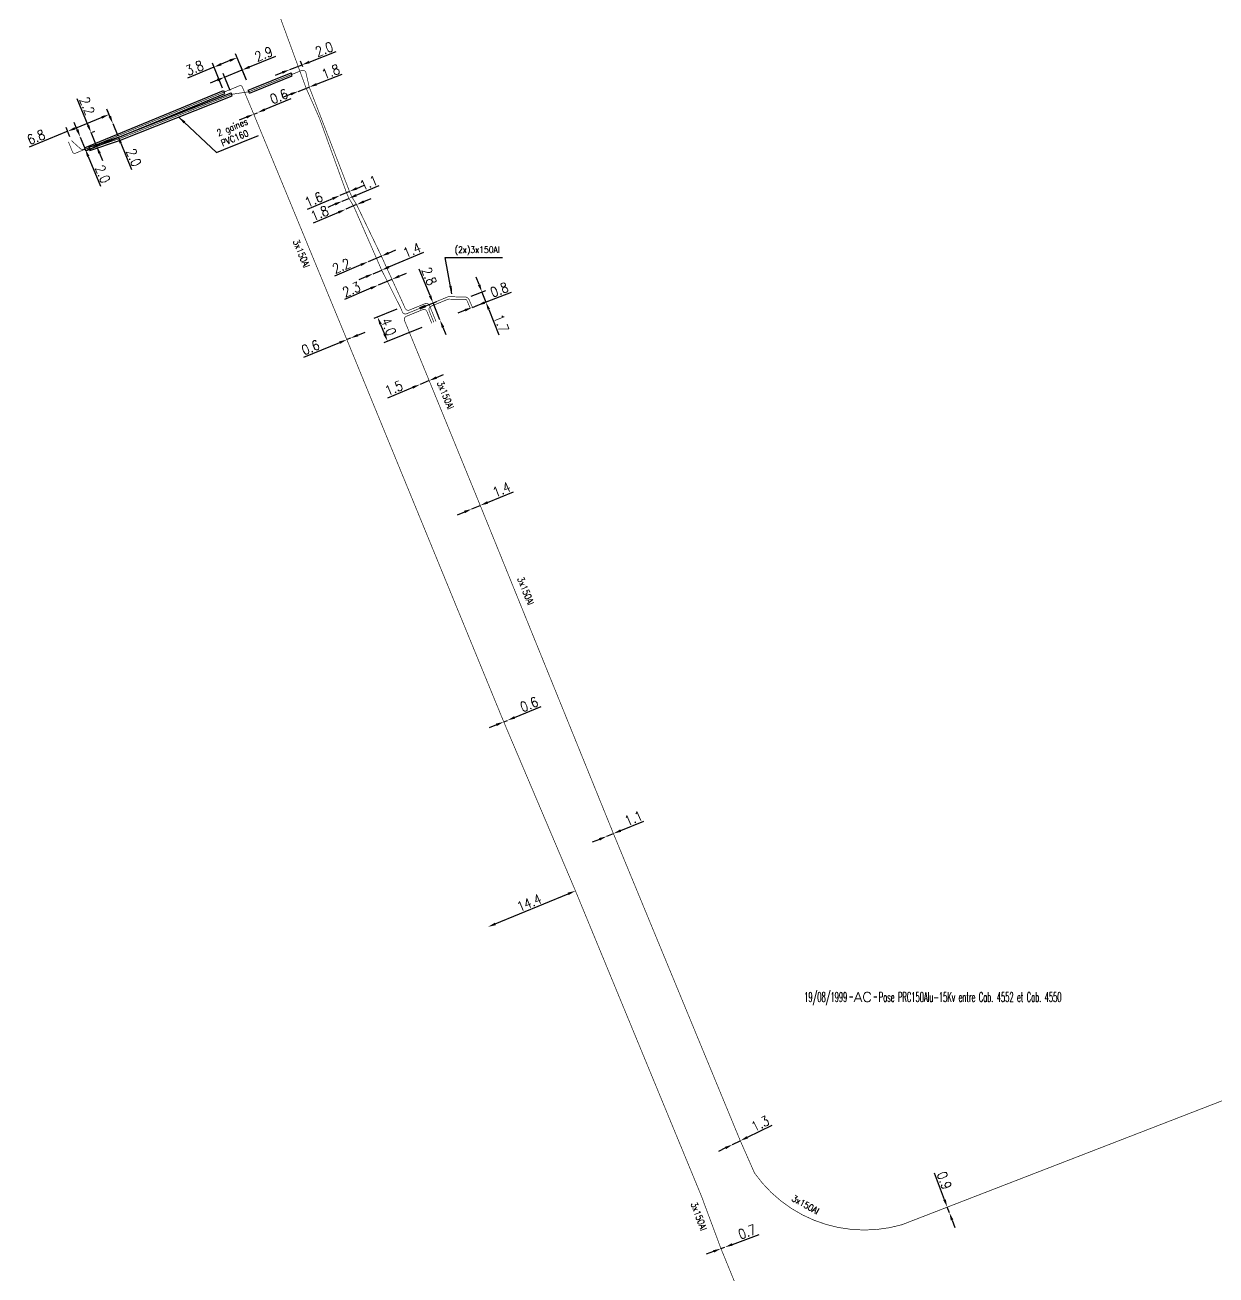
# Model space of a CAD drawing. Header units: millimetres. Extents: x 113190 to 114000, y 149000 to 149995.
# Drawn here: x 113621.8 to 113803.2, y 149127.8 to 149318.3 of the extents above; entities that cross this region are included whole.
import ezdxf
from ezdxf.enums import TextEntityAlignment as Align

# ---------------------------------------------------------------- set-up
doc = ezdxf.new("R2010")
doc.units = ezdxf.units.MM
doc.header["$PDMODE"] = 34
doc.layers.get('0').update_dxf_attribs({"linetype": 'CONTINUOUS'})
doc.layers.get('DEFPOINTS').update_dxf_attribs({"linetype": 'CONTINUOUS'})
for name, color, linetype in [('M_130', 3, 'M_ST_15'), ('M_300', 7, 'CONTINUOUS'), ('M_400', 7, 'CONTINUOUS')]:
    doc.layers.add(name, color=color, linetype=linetype)
doc.styles.get("Standard").update_dxf_attribs({"font": 'romans.shx', "width": 0.85})
doc.linetypes.add('M_ST_15', pattern='A,5,-0.3,["XX",Standard,S=1,R=0,X=0,Y=-0.5],-2.5', length=7.8)
doc.dimstyles.get("Standard").update_dxf_attribs({"dimtxt": 1.5, "dimasz": 1.2, "dimexe": 0.625, "dimexo": 0.625, "dimgap": 0.25, "dimtad": 1, "dimdec": 1, "dimzin": 0, "dimdsep": 46, "dimtxsty": 'Standard', "dimcen": -0.5, "dimadec": 0, "dimazin": 0, "dimtfac": 1, "dimtdec": 1, "dimtmove": 0, "dimatfit": 3, "dimfxl": 0, "dimtolj": 1, "dimtzin": 0, "dimarcsym": 0})

# ---------------------------------------------------------------- blocks, each defined once
blk = doc.blocks.new('GIS_MODF')
at = {"color": 0, "linetype": 'Continuous', "flags": 128}
for points in [[(-2.18, -0.01), (-1.68, -0.01)], [(1.52, -0.01), (2.02, -0.01)]]:
    blk.add_lwpolyline(points, dxfattribs=at)
at = {"color": 0, "linetype": 'Continuous', "width": 0.5}
blk.add_attdef('DATE', text='', height=1.5, dxfattribs=at).set_placement((-2.5, -0.8), align=Align.RIGHT)
at = {"color": 0, "linetype": 'Continuous', "width": 1.771291}
blk.add_attdef('USER', text='', height=1.5, dxfattribs=at).set_placement((-1.51, -0.8), (1.28, -0.8), align=Align.FIT)
at = {"color": 0, "linetype": 'Continuous', "width": 0.5}
blk.add_attdef('DESC', (2.29, -0.8), '', height=1.5, dxfattribs=at)
blk = doc.blocks.new('*D53')
at = {"layer": 'DEFPOINTS', "color": 0, "linetype": 'Continuous', "transparency": 16777216}
for p in [(113705.64, 149186.37), (113705.64, 149186.37), (113692.32, 149180.88)]:
    blk.add_point(p, dxfattribs=at)
at = {"layer": 'M_130', "color": 0, "linetype": 'Continuous', "lineweight": -2, "transparency": 16777216}
blk.add_line((113693.43, 149181.34), (113704.53, 149185.91), dxfattribs=at)
at = {"layer": 'M_130', "color": 0, "linetype": 'Continuous', "transparency": 16777216}
for points in [[(113704.45, 149186.1), (113704.6, 149185.73), (113705.64, 149186.37)], [(113693.36, 149181.52), (113693.51, 149181.15), (113692.32, 149180.88)]]:
    blk.add_solid(points, dxfattribs=at)
at = {"layer": 'M_130', "color": 0, "linetype": 'Continuous', "transparency": 16777216, "insert": (113698.6, 149184.55), "char_height": 1.5, "attachment_point": 5, "rotation": 22.4093}
blk.add_mtext('\\A1;14.4', dxfattribs=at)
blk = doc.blocks.new('*D61')
at = {"layer": 'DEFPOINTS', "color": 0, "linetype": 'Continuous', "transparency": 16777216}
for p in [(113634.61, 149304.66), (113635.19, 149303.26), (113628.89, 149300.68)]:
    blk.add_point(p, dxfattribs=at)
at = {"layer": 'M_130', "color": 0, "linetype": 'Continuous', "lineweight": -2, "transparency": 16777216}
for p, q in [((113633.5, 149304.21), (113629.43, 149302.54)), ((113634.95, 149303.84), (113634.37, 149305.24)), ((113628.65, 149301.26), (113628.08, 149302.66)), ((113628.32, 149302.09), (113622.44, 149299.68))]:
    blk.add_line(p, q, dxfattribs=at)
at = {"layer": 'M_130', "color": 0, "linetype": 'Continuous', "transparency": 16777216}
for points in [[(113633.43, 149304.39), (113633.58, 149304.02), (113634.61, 149304.66)], [(113629.35, 149302.73), (113629.5, 149302.36), (113628.32, 149302.09)]]:
    blk.add_solid(points, dxfattribs=at)
at = {"layer": 'M_130', "color": 0, "linetype": 'Continuous', "transparency": 16777216, "insert": (113623.5, 149301.2), "char_height": 1.5, "attachment_point": 5, "rotation": 22.2526}
blk.add_mtext('\\A1;6.8', dxfattribs=at)
blk = doc.blocks.new('*D62')
at = {"layer": 'DEFPOINTS', "color": 0, "linetype": 'Continuous', "transparency": 16777216}
for p in [(113650.59, 149311.87), (113652.15, 149308.07), (113655.77, 149309.32)]:
    blk.add_point(p, dxfattribs=at)
at = {"layer": 'M_400', "color": 0, "linetype": 'Continuous', "lineweight": -2, "transparency": 16777216}
for p, q in [((113655.53, 149309.9), (113653.89, 149313.9)), ((113650.59, 149311.87), (113646.54, 149310.21)), ((113651.91, 149308.65), (113650.35, 149312.45)), ((113653.01, 149312.87), (113651.7, 149312.33))]:
    blk.add_line(p, q, dxfattribs=at)
at = {"layer": 'M_400', "color": 0, "linetype": 'Continuous', "transparency": 16777216}
for points in [[(113651.62, 149312.51), (113651.77, 149312.14), (113650.59, 149311.87)], [(113652.94, 149313.05), (113653.09, 149312.68), (113654.12, 149313.32)]]:
    blk.add_solid(points, dxfattribs=at)
at = {"layer": 'M_400', "color": 0, "linetype": 'Continuous', "transparency": 16777216, "insert": (113647.63, 149311.74), "char_height": 1.5, "attachment_point": 5, "rotation": 22.3232}
blk.add_mtext('\\A1;3.8', dxfattribs=at)
blk = doc.blocks.new('*D77')
at = {"layer": 'DEFPOINTS', "color": 0, "linetype": 'Continuous', "transparency": 16777216}
for p in [(113663.42, 149308.18), (113663.42, 149308.18), (113665.1, 149308.83)]:
    blk.add_point(p, dxfattribs=at)
at = {"layer": 'M_130', "color": 0, "linetype": 'Continuous', "lineweight": -2, "transparency": 16777216}
for p, q in [((113666.22, 149309.27), (113670.12, 149310.79)), ((113663.42, 149308.18), (113665.1, 149308.83)), ((113662.31, 149307.74), (113661.19, 149307.31))]:
    blk.add_line(p, q, dxfattribs=at)
at = {"layer": 'M_130', "color": 0, "linetype": 'Continuous', "transparency": 16777216}
for points in [[(113662.23, 149307.93), (113662.38, 149307.56), (113663.42, 149308.18)], [(113666.15, 149309.45), (113666.29, 149309.08), (113665.1, 149308.83)]]:
    blk.add_solid(points, dxfattribs=at)
at = {"layer": 'M_130', "color": 0, "linetype": 'Continuous', "transparency": 16777216, "insert": (113668.37, 149311.18), "char_height": 1.5, "attachment_point": 5, "rotation": 21.2986}
blk.add_mtext('\\A1;1.8', dxfattribs=at)
blk = doc.blocks.new('*D78')
at = {"layer": 'DEFPOINTS', "color": 0, "linetype": 'Continuous', "transparency": 16777216}
for p in [(113662.13, 149311.49), (113662.13, 149311.49), (113664.34, 149311.35)]:
    blk.add_point(p, dxfattribs=at)
at = {"layer": 'M_130', "color": 0, "linetype": 'Continuous', "lineweight": -2, "transparency": 16777216}
for p, q in [((113665.11, 149312.65), (113669.21, 149314.25)), ((113662.13, 149311.49), (113664, 149312.22)), ((113664.11, 149311.93), (113663.77, 149312.8)), ((113661.01, 149311.05), (113659.9, 149310.62))]:
    blk.add_line(p, q, dxfattribs=at)
at = {"layer": 'M_130', "color": 0, "linetype": 'Continuous', "transparency": 16777216}
for points in [[(113665.04, 149312.84), (113665.19, 149312.46), (113664, 149312.22)], [(113660.94, 149311.24), (113661.09, 149310.87), (113662.13, 149311.49)]]:
    blk.add_solid(points, dxfattribs=at)
at = {"layer": 'M_130', "color": 0, "linetype": 'Continuous', "transparency": 16777216, "insert": (113667.37, 149314.6), "char_height": 1.5, "attachment_point": 5, "rotation": 21.2986}
blk.add_mtext('\\A1;2.0', dxfattribs=at)
blk = doc.blocks.new('*D79')
at = {"layer": 'DEFPOINTS', "color": 0, "linetype": 'Continuous', "transparency": 16777216}
for p in [(113656.65, 149304.7), (113657.21, 149304.93), (113657.21, 149304.93)]:
    blk.add_point(p, dxfattribs=at)
at = {"layer": 'M_130', "color": 0, "linetype": 'Continuous', "lineweight": -2, "transparency": 16777216}
for p, q in [((113658.31, 149305.4), (113662.34, 149307.09)), ((113655.55, 149304.24), (113654.44, 149303.77)), ((113656.65, 149304.7), (113657.21, 149304.93))]:
    blk.add_line(p, q, dxfattribs=at)
at = {"layer": 'M_130', "color": 0, "linetype": 'Continuous', "transparency": 16777216}
for points in [[(113655.47, 149304.42), (113655.63, 149304.05), (113656.65, 149304.7)], [(113658.24, 149305.58), (113658.39, 149305.21), (113657.21, 149304.93)]]:
    blk.add_solid(points, dxfattribs=at)
at = {"layer": 'M_130', "color": 0, "linetype": 'Continuous', "transparency": 16777216, "insert": (113660.49, 149307.4), "char_height": 1.5, "attachment_point": 5, "rotation": 22.7823}
blk.add_mtext('\\A1;0.6', dxfattribs=at)
blk = doc.blocks.new('*D80')
at = {"layer": 'DEFPOINTS', "color": 0, "linetype": 'Continuous', "transparency": 16777216}
for p in [(113654.9, 149311.44), (113655.77, 149309.32), (113653.28, 149307.73)]:
    blk.add_point(p, dxfattribs=at)
at = {"layer": 'M_400', "color": 0, "linetype": 'Continuous', "lineweight": -2, "transparency": 16777216}
for p, q in [((113655.53, 149309.9), (113654.66, 149312.02)), ((113656.01, 149311.9), (113659.99, 149313.53)), ((113651.1, 149309.88), (113649.99, 149309.43)), ((113653.05, 149308.31), (113651.98, 149310.92)), ((113652.21, 149310.34), (113654.9, 149311.44))]:
    blk.add_line(p, q, dxfattribs=at)
at = {"layer": 'M_400', "color": 0, "linetype": 'Continuous', "transparency": 16777216}
for points in [[(113655.93, 149312.08), (113656.08, 149311.71), (113654.9, 149311.44)], [(113651.03, 149310.07), (113651.18, 149309.7), (113652.21, 149310.34)]]:
    blk.add_solid(points, dxfattribs=at)
at = {"layer": 'M_400', "color": 0, "linetype": 'Continuous', "transparency": 16777216, "insert": (113658.17, 149313.87), "char_height": 1.5, "attachment_point": 5, "rotation": 22.3232}
blk.add_mtext('\\A1;2.9', dxfattribs=at)
blk = doc.blocks.new('*D81')
at = {"layer": 'DEFPOINTS', "color": 0, "linetype": 'Continuous', "transparency": 16777216}
for p in [(113635.19, 149303.26), (113635.19, 149303.26), (113635.94, 149301.41)]:
    blk.add_point(p, dxfattribs=at)
at = {"layer": 'M_400', "color": 0, "linetype": 'Continuous', "lineweight": -2, "transparency": 16777216}
for p, q in [((113634.73, 149304.37), (113634.28, 149305.48)), ((113635.19, 149303.26), (113635.94, 149301.41)), ((113636.4, 149300.3), (113638.05, 149296.25))]:
    blk.add_line(p, q, dxfattribs=at)
at = {"layer": 'M_400', "color": 0, "linetype": 'Continuous', "transparency": 16777216}
for points in [[(113634.92, 149304.45), (113634.55, 149304.29), (113635.19, 149303.26)], [(113636.58, 149300.37), (113636.21, 149300.22), (113635.94, 149301.41)]]:
    blk.add_solid(points, dxfattribs=at)
at = {"layer": 'M_400', "color": 0, "linetype": 'Continuous', "transparency": 16777216, "insert": (113638.38, 149298.1), "char_height": 1.5, "attachment_point": 5, "rotation": 292.2526}
blk.add_mtext('\\A1;2.0', dxfattribs=at)
blk = doc.blocks.new('*D82')
at = {"layer": 'DEFPOINTS', "color": 0, "linetype": 'Continuous', "transparency": 16777216}
for p in [(113631.5, 149301.74), (113631.87, 149301.89), (113631.63, 149299.42)]:
    blk.add_point(p, dxfattribs=at)
at = {"layer": 'M_130', "color": 0, "linetype": 'Continuous', "lineweight": -2, "transparency": 16777216}
for p, q in [((113631.41, 149303), (113629.75, 149307.05)), ((113632.7, 149299.86), (113631.87, 149301.89)), ((113632.08, 149301.98), (113632.45, 149302.13)), ((113632.21, 149299.66), (113633.28, 149300.1)), ((113633.16, 149298.75), (113633.62, 149297.64))]:
    blk.add_line(p, q, dxfattribs=at)
at = {"layer": 'M_130', "color": 0, "linetype": 'Continuous', "transparency": 16777216}
for points in [[(113631.6, 149303.08), (113631.23, 149302.93), (113631.87, 149301.89)], [(113633.35, 149298.83), (113632.98, 149298.67), (113632.7, 149299.86)]]:
    blk.add_solid(points, dxfattribs=at)
at = {"layer": 'M_130', "color": 0, "linetype": 'Continuous', "transparency": 16777216, "insert": (113631.28, 149305.96), "char_height": 1.5, "attachment_point": 5, "rotation": 292.3604}
blk.add_mtext('\\A1;2.2', dxfattribs=at)
blk = doc.blocks.new('*D83')
at = {"layer": 'DEFPOINTS', "color": 0, "linetype": 'Continuous', "transparency": 16777216}
for p in [(113630.23, 149301.22), (113630.23, 149301.22), (113630.99, 149299.37)]:
    blk.add_point(p, dxfattribs=at)
at = {"layer": 'M_400', "color": 0, "linetype": 'Continuous', "lineweight": -2, "transparency": 16777216}
for p, q in [((113629.77, 149302.33), (113629.32, 149303.44)), ((113630.23, 149301.22), (113630.99, 149299.37)), ((113631.45, 149298.26), (113633.31, 149293.72))]:
    blk.add_line(p, q, dxfattribs=at)
at = {"layer": 'M_400', "color": 0, "linetype": 'Continuous', "transparency": 16777216}
for points in [[(113629.96, 149302.41), (113629.59, 149302.25), (113630.23, 149301.22)], [(113631.63, 149298.34), (113631.26, 149298.18), (113630.99, 149299.37)]]:
    blk.add_solid(points, dxfattribs=at)
at = {"layer": 'M_400', "color": 0, "linetype": 'Continuous', "transparency": 16777216, "insert": (113633.64, 149295.57), "char_height": 1.5, "attachment_point": 5, "rotation": 292.3604}
blk.add_mtext('\\A1;2.0', dxfattribs=at)
blk = doc.blocks.new('*D84')
at = {"layer": 'DEFPOINTS', "color": 0, "linetype": 'Continuous', "transparency": 16777216}
for p in [(113671.23, 149292.93), (113669.76, 149292.3), (113669.76, 149292.3)]:
    blk.add_point(p, dxfattribs=at)
at = {"layer": 'M_130', "color": 0, "linetype": 'Continuous', "lineweight": -2, "transparency": 16777216}
for p, q in [((113671.23, 149292.93), (113669.76, 149292.3)), ((113672.34, 149293.4), (113673.44, 149293.87)), ((113668.66, 149291.83), (113664.8, 149290.19))]:
    blk.add_line(p, q, dxfattribs=at)
at = {"layer": 'M_130', "color": 0, "linetype": 'Continuous', "transparency": 16777216}
for points in [[(113672.26, 149293.59), (113672.41, 149293.22), (113671.23, 149292.93)], [(113668.58, 149292.02), (113668.74, 149291.65), (113669.76, 149292.3)]]:
    blk.add_solid(points, dxfattribs=at)
at = {"layer": 'M_130', "color": 0, "linetype": 'Continuous', "transparency": 16777216, "insert": (113665.79, 149291.7), "char_height": 1.5, "attachment_point": 5, "rotation": 23.0894}
blk.add_mtext('\\A1;1.6', dxfattribs=at)
blk = doc.blocks.new('*D85')
at = {"layer": 'DEFPOINTS', "color": 0, "linetype": 'Continuous', "transparency": 16777216}
for p in [(113670.13, 149291.45), (113670.13, 149291.45), (113671.14, 149291.88)]:
    blk.add_point(p, dxfattribs=at)
at = {"layer": 'M_130', "color": 0, "linetype": 'Continuous', "lineweight": -2, "transparency": 16777216}
for p, q in [((113672.24, 149292.35), (113675.76, 149293.85)), ((113669.02, 149290.97), (113667.92, 149290.5)), ((113670.13, 149291.45), (113671.14, 149291.88))]:
    blk.add_line(p, q, dxfattribs=at)
at = {"layer": 'M_130', "color": 0, "linetype": 'Continuous', "transparency": 16777216}
for points in [[(113668.94, 149291.16), (113669.1, 149290.79), (113670.13, 149291.45)], [(113672.16, 149292.53), (113672.32, 149292.16), (113671.14, 149291.88)]]:
    blk.add_solid(points, dxfattribs=at)
at = {"layer": 'M_130', "color": 0, "linetype": 'Continuous', "transparency": 16777216, "insert": (113674.16, 149294.25), "char_height": 1.5, "attachment_point": 5, "rotation": 23.0894}
blk.add_mtext('\\A1;1.1', dxfattribs=at)
blk = doc.blocks.new('*D86')
at = {"layer": 'DEFPOINTS', "color": 0, "linetype": 'Continuous', "transparency": 16777216}
for p in [(113672.31, 149290.92), (113670.65, 149290.21), (113670.65, 149290.21)]:
    blk.add_point(p, dxfattribs=at)
at = {"layer": 'M_130', "color": 0, "linetype": 'Continuous', "lineweight": -2, "transparency": 16777216}
for p, q in [((113672.31, 149290.92), (113670.65, 149290.21)), ((113673.41, 149291.39), (113674.52, 149291.86)), ((113669.55, 149289.74), (113665.7, 149288.1))]:
    blk.add_line(p, q, dxfattribs=at)
at = {"layer": 'M_130', "color": 0, "linetype": 'Continuous', "transparency": 16777216}
for points in [[(113673.33, 149291.57), (113673.49, 149291.2), (113672.31, 149290.92)], [(113669.47, 149289.92), (113669.63, 149289.56), (113670.65, 149290.21)]]:
    blk.add_solid(points, dxfattribs=at)
at = {"layer": 'M_130', "color": 0, "linetype": 'Continuous', "transparency": 16777216, "insert": (113666.68, 149289.6), "char_height": 1.5, "attachment_point": 5, "rotation": 23.0894}
blk.add_mtext('\\A1;1.8', dxfattribs=at)
blk = doc.blocks.new('*D87')
at = {"layer": 'DEFPOINTS', "color": 0, "linetype": 'Continuous', "transparency": 16777216}
for p in [(113674.06, 149282.22), (113674.06, 149282.22), (113676.08, 149283.08)]:
    blk.add_point(p, dxfattribs=at)
at = {"layer": 'M_130', "color": 0, "linetype": 'Continuous', "lineweight": -2, "transparency": 16777216}
for p, q in [((113677.19, 149283.55), (113678.29, 149284.02)), ((113672.96, 149281.75), (113668.93, 149280.03)), ((113676.08, 149283.08), (113674.06, 149282.22))]:
    blk.add_line(p, q, dxfattribs=at)
at = {"layer": 'M_130', "color": 0, "linetype": 'Continuous', "transparency": 16777216}
for points in [[(113677.11, 149283.74), (113677.27, 149283.37), (113676.08, 149283.08)], [(113672.88, 149281.93), (113673.03, 149281.57), (113674.06, 149282.22)]]:
    blk.add_solid(points, dxfattribs=at)
at = {"layer": 'M_130', "color": 0, "linetype": 'Continuous', "transparency": 16777216, "insert": (113670, 149281.58), "char_height": 1.5, "attachment_point": 5, "rotation": 23.0894}
blk.add_mtext('\\A1;2.2', dxfattribs=at)
blk = doc.blocks.new('*D88')
at = {"layer": 'DEFPOINTS', "color": 0, "linetype": 'Continuous', "transparency": 16777216}
for p in [(113674.84, 149280.4), (113674.84, 149280.4), (113676.13, 149280.94)]:
    blk.add_point(p, dxfattribs=at)
at = {"layer": 'M_130', "color": 0, "linetype": 'Continuous', "lineweight": -2, "transparency": 16777216}
for p, q in [((113677.23, 149281.42), (113682.54, 149283.68)), ((113673.73, 149279.93), (113672.63, 149279.45)), ((113674.84, 149280.4), (113676.13, 149280.94))]:
    blk.add_line(p, q, dxfattribs=at)
at = {"layer": 'M_130', "color": 0, "linetype": 'Continuous', "transparency": 16777216}
for points in [[(113677.15, 149281.6), (113677.31, 149281.23), (113676.13, 149280.94)], [(113673.66, 149280.11), (113673.81, 149279.74), (113674.84, 149280.4)]]:
    blk.add_solid(points, dxfattribs=at)
at = {"layer": 'M_130', "color": 0, "linetype": 'Continuous', "transparency": 16777216, "insert": (113680.75, 149284), "char_height": 1.5, "attachment_point": 5, "rotation": 23.0894}
blk.add_mtext('\\A1;1.4', dxfattribs=at)
blk = doc.blocks.new('*D89')
at = {"layer": 'DEFPOINTS', "color": 0, "linetype": 'Continuous', "transparency": 16777216}
for p in [(113677.7, 149279.54), (113675.58, 149278.64), (113675.58, 149278.64)]:
    blk.add_point(p, dxfattribs=at)
at = {"layer": 'M_130', "color": 0, "linetype": 'Continuous', "lineweight": -2, "transparency": 16777216}
for p, q in [((113677.7, 149279.54), (113675.58, 149278.64)), ((113678.8, 149280.01), (113679.91, 149280.49)), ((113674.48, 149278.17), (113670.46, 149276.46))]:
    blk.add_line(p, q, dxfattribs=at)
at = {"layer": 'M_130', "color": 0, "linetype": 'Continuous', "transparency": 16777216}
for points in [[(113678.73, 149280.2), (113678.88, 149279.83), (113677.7, 149279.54)], [(113674.4, 149278.36), (113674.56, 149277.99), (113675.58, 149278.64)]]:
    blk.add_solid(points, dxfattribs=at)
at = {"layer": 'M_130', "color": 0, "linetype": 'Continuous', "transparency": 16777216, "insert": (113671.53, 149278), "char_height": 1.5, "attachment_point": 5, "rotation": 23.0894}
blk.add_mtext('\\A1;2.3', dxfattribs=at)
blk = doc.blocks.new('*D90')
at = {"layer": 'DEFPOINTS', "color": 0, "linetype": 'Continuous', "transparency": 16777216}
for p in [(113689.95, 149275.27), (113690.69, 149275.56), (113690.69, 149275.56)]:
    blk.add_point(p, dxfattribs=at)
at = {"layer": 'M_130', "color": 0, "linetype": 'Continuous', "lineweight": -2, "transparency": 16777216}
for p, q in [((113691.81, 149276), (113695.88, 149277.6)), ((113688.83, 149274.83), (113687.71, 149274.4)), ((113689.95, 149275.27), (113690.69, 149275.56))]:
    blk.add_line(p, q, dxfattribs=at)
at = {"layer": 'M_130', "color": 0, "linetype": 'Continuous', "transparency": 16777216}
for points in [[(113691.74, 149276.19), (113691.88, 149275.82), (113690.69, 149275.56)], [(113688.76, 149275.02), (113688.9, 149274.65), (113689.95, 149275.27)]]:
    blk.add_solid(points, dxfattribs=at)
at = {"layer": 'M_130', "color": 0, "linetype": 'Continuous', "transparency": 16777216, "insert": (113694.04, 149277.95), "char_height": 1.5, "attachment_point": 5, "rotation": 21.3983}
blk.add_mtext('\\A1;0.8', dxfattribs=at)
blk = doc.blocks.new('*D91')
at = {"layer": 'DEFPOINTS', "color": 0, "linetype": 'Continuous', "transparency": 16777216}
for p in [(113689.18, 149276.74), (113692, 149276.08), (113689.95, 149275.27)]:
    blk.add_point(p, dxfattribs=at)
at = {"layer": 'M_130', "color": 0, "linetype": 'Continuous', "lineweight": -2, "transparency": 16777216}
for p, q in [((113690.96, 149278.73), (113690.53, 149279.85)), ((113689.76, 149276.97), (113691.98, 149277.84)), ((113691.4, 149277.61), (113692, 149276.08)), ((113690.53, 149275.5), (113692.59, 149276.31)), ((113692.44, 149274.96), (113693.97, 149271.06))]:
    blk.add_line(p, q, dxfattribs=at)
at = {"layer": 'M_130', "color": 0, "linetype": 'Continuous', "transparency": 16777216}
for points in [[(113691.15, 149278.8), (113690.78, 149278.66), (113691.4, 149277.61)], [(113692.63, 149275.03), (113692.26, 149274.89), (113692, 149276.08)]]:
    blk.add_solid(points, dxfattribs=at)
at = {"layer": 'M_130', "color": 0, "linetype": 'Continuous', "transparency": 16777216, "insert": (113694.36, 149272.82), "char_height": 1.5, "attachment_point": 5, "rotation": 291.3983}
blk.add_mtext('\\A1;1.7', dxfattribs=at)
blk = doc.blocks.new('*D92')
at = {"layer": 'DEFPOINTS', "color": 0, "linetype": 'Continuous', "transparency": 16777216}
for p in [(113681.79, 149275.06), (113685.01, 149273.35), (113685.01, 149273.35)]:
    blk.add_point(p, dxfattribs=at)
at = {"layer": 'M_300', "color": 0, "linetype": 'Continuous', "lineweight": -2, "transparency": 16777216}
for p, q in [((113683.5, 149277.06), (113681.84, 149281.1)), ((113682.37, 149275.3), (113684.53, 149276.18)), ((113685.01, 149273.35), (113683.95, 149275.95)), ((113685.46, 149272.24), (113685.92, 149271.13))]:
    blk.add_line(p, q, dxfattribs=at)
at = {"layer": 'M_300', "color": 0, "linetype": 'Continuous', "transparency": 16777216}
for points in [[(113683.68, 149277.13), (113683.31, 149276.98), (113683.95, 149275.95)], [(113685.65, 149272.32), (113685.28, 149272.17), (113685.01, 149273.35)]]:
    blk.add_solid(points, dxfattribs=at)
at = {"layer": 'M_300', "color": 0, "linetype": 'Continuous', "transparency": 16777216, "insert": (113683.37, 149280.01), "char_height": 1.5, "attachment_point": 5, "rotation": 292.2207}
blk.add_mtext('\\A1;2.8', dxfattribs=at)
blk = doc.blocks.new('*D93')
at = {"layer": 'DEFPOINTS', "color": 0, "linetype": 'Continuous', "transparency": 16777216}
for p in [(113679.01, 149275.22), (113682.82, 149272.46), (113677.02, 149270.09)]:
    blk.add_point(p, dxfattribs=at)
at = {"layer": 'M_130', "color": 0, "linetype": 'Continuous', "lineweight": -2, "transparency": 16777216}
for p, q in [((113678.43, 149274.99), (113674.93, 149273.56)), ((113675.96, 149272.68), (113676.57, 149271.2)), ((113682.24, 149272.22), (113676.44, 149269.85))]:
    blk.add_line(p, q, dxfattribs=at)
at = {"layer": 'M_130', "color": 0, "linetype": 'Continuous', "transparency": 16777216}
for points in [[(113676.15, 149272.76), (113675.78, 149272.61), (113675.51, 149273.79)], [(113676.75, 149271.28), (113676.38, 149271.13), (113677.02, 149270.09)]]:
    blk.add_solid(points, dxfattribs=at)
at = {"layer": 'M_130', "color": 0, "linetype": 'Continuous', "transparency": 16777216, "insert": (113677.19, 149272.32), "char_height": 1.5, "attachment_point": 5, "rotation": 292.2207}
blk.add_mtext('\\A1;4.0', dxfattribs=at)
blk = doc.blocks.new('M_300_03')
at = {"color": 0, "linetype": 'Continuous'}
blk.add_solid([(-1, 0.375), (-1, -0.375), (1, 0.375), (1, -0.375)], dxfattribs=at)
at = {"color": 0, "linetype": 'Continuous', "width": 0.75, "flags": 3}
for tag, p in [('DEF_COUP', (0, -7.5)), ('DEF_LEG', (0, -5)), ('DEF_TYPE', (0, -10))]:
    blk.add_attdef(tag, text='', height=1.2, dxfattribs=at).set_placement(p, align=Align.MIDDLE)
blk = doc.blocks.new('*D94')
at = {"layer": 'DEFPOINTS', "color": 0, "linetype": 'Continuous', "transparency": 16777216}
for p in [(113681.97, 149263.53), (113681.97, 149263.53), (113683.36, 149264.11)]:
    blk.add_point(p, dxfattribs=at)
at = {"layer": 'M_130', "color": 0, "linetype": 'Continuous', "lineweight": -2, "transparency": 16777216}
for p, q in [((113684.47, 149264.57), (113685.57, 149265.03)), ((113680.87, 149263.07), (113677, 149261.46)), ((113683.36, 149264.11), (113681.97, 149263.53))]:
    blk.add_line(p, q, dxfattribs=at)
at = {"layer": 'M_130', "color": 0, "linetype": 'Continuous', "transparency": 16777216}
for points in [[(113684.39, 149264.75), (113684.54, 149264.38), (113683.36, 149264.11)], [(113680.79, 149263.25), (113680.94, 149262.88), (113681.97, 149263.53)]]:
    blk.add_solid(points, dxfattribs=at)
at = {"layer": 'M_130', "color": 0, "linetype": 'Continuous', "transparency": 16777216, "insert": (113677.99, 149262.96), "char_height": 1.5, "attachment_point": 5, "rotation": 22.5873}
blk.add_mtext('\\A1;1.5', dxfattribs=at)
blk = doc.blocks.new('*D95')
at = {"layer": 'DEFPOINTS', "color": 0, "linetype": 'Continuous', "transparency": 16777216}
for p in [(113689.85, 149244.55), (113689.85, 149244.55), (113691.14, 149245.09)]:
    blk.add_point(p, dxfattribs=at)
at = {"layer": 'M_130', "color": 0, "linetype": 'Continuous', "lineweight": -2, "transparency": 16777216}
for p, q in [((113692.25, 149245.55), (113696.18, 149247.17)), ((113688.74, 149244.09), (113687.63, 149243.63)), ((113689.85, 149244.55), (113691.14, 149245.09))]:
    blk.add_line(p, q, dxfattribs=at)
at = {"layer": 'M_130', "color": 0, "linetype": 'Continuous', "transparency": 16777216}
for points in [[(113692.18, 149245.73), (113692.33, 149245.36), (113691.14, 149245.09)], [(113688.66, 149244.28), (113688.82, 149243.91), (113689.85, 149244.55)]]:
    blk.add_solid(points, dxfattribs=at)
at = {"layer": 'M_130', "color": 0, "linetype": 'Continuous', "transparency": 16777216, "insert": (113694.39, 149247.51), "char_height": 1.5, "attachment_point": 5, "rotation": 22.4829}
blk.add_mtext('\\A1;1.4', dxfattribs=at)
blk = doc.blocks.new('*D96')
at = {"layer": 'DEFPOINTS', "color": 0, "linetype": 'Continuous', "transparency": 16777216}
for p in [(113710.41, 149194.68), (113710.41, 149194.68), (113711.42, 149195.1)]:
    blk.add_point(p, dxfattribs=at)
at = {"layer": 'M_130', "color": 0, "linetype": 'Continuous', "lineweight": -2, "transparency": 16777216}
for p, q in [((113712.53, 149195.56), (113716.07, 149197.01)), ((113709.3, 149194.22), (113708.19, 149193.77)), ((113710.41, 149194.68), (113711.42, 149195.1))]:
    blk.add_line(p, q, dxfattribs=at)
at = {"layer": 'M_130', "color": 0, "linetype": 'Continuous', "transparency": 16777216}
for points in [[(113712.46, 149195.74), (113712.61, 149195.37), (113711.42, 149195.1)], [(113709.22, 149194.41), (113709.37, 149194.04), (113710.41, 149194.68)]]:
    blk.add_solid(points, dxfattribs=at)
at = {"layer": 'M_130', "color": 0, "linetype": 'Continuous', "transparency": 16777216, "insert": (113714.48, 149197.44), "char_height": 1.5, "attachment_point": 5, "rotation": 22.3742}
blk.add_mtext('\\A1;1.1', dxfattribs=at)
blk = doc.blocks.new('*D97')
at = {"layer": 'DEFPOINTS', "color": 0, "linetype": 'Continuous', "transparency": 16777216}
for p in [(113730.74, 149148.3), (113729.57, 149147.72), (113729.57, 149147.72)]:
    blk.add_point(p, dxfattribs=at)
at = {"layer": 'M_130', "color": 0, "linetype": 'Continuous', "lineweight": -2, "transparency": 16777216}
for p, q in [((113731.82, 149148.82), (113735.58, 149150.67)), ((113729.57, 149147.72), (113730.74, 149148.3)), ((113728.49, 149147.2), (113727.41, 149146.67))]:
    blk.add_line(p, q, dxfattribs=at)
at = {"layer": 'M_130', "color": 0, "linetype": 'Continuous', "transparency": 16777216}
for points in [[(113731.73, 149149), (113731.9, 149148.64), (113730.74, 149148.3)], [(113728.4, 149147.37), (113728.58, 149147.02), (113729.57, 149147.72)]]:
    blk.add_solid(points, dxfattribs=at)
at = {"layer": 'M_130', "color": 0, "linetype": 'Continuous', "transparency": 16777216, "insert": (113733.79, 149150.91), "char_height": 1.5, "attachment_point": 5, "rotation": 26.1035}
blk.add_mtext('\\A1;1.3', dxfattribs=at)
blk = doc.blocks.new('*D98')
at = {"layer": 'DEFPOINTS', "color": 0, "linetype": 'Continuous', "transparency": 16777216}
for p in [(113670.83, 149270.35), (113671.39, 149270.58), (113671.39, 149270.58)]:
    blk.add_point(p, dxfattribs=at)
at = {"layer": 'M_130', "color": 0, "linetype": 'Continuous', "lineweight": -2, "transparency": 16777216}
for p, q in [((113669.72, 149269.89), (113664.21, 149267.63)), ((113671.39, 149270.58), (113670.83, 149270.35)), ((113672.5, 149271.03), (113673.61, 149271.49))]:
    blk.add_line(p, q, dxfattribs=at)
at = {"layer": 'M_130', "color": 0, "linetype": 'Continuous', "transparency": 16777216}
for points in [[(113669.64, 149270.08), (113669.8, 149269.71), (113670.83, 149270.35)], [(113672.42, 149271.22), (113672.57, 149270.85), (113671.39, 149270.58)]]:
    blk.add_solid(points, dxfattribs=at)
at = {"layer": 'M_130', "color": 0, "linetype": 'Continuous', "transparency": 16777216, "insert": (113665.3, 149269.16), "char_height": 1.5, "attachment_point": 5, "rotation": 22.2963}
blk.add_mtext('\\A1;0.6', dxfattribs=at)
blk = doc.blocks.new('*D99')
at = {"layer": 'DEFPOINTS', "color": 0, "linetype": 'Continuous', "transparency": 16777216}
for p in [(113694.72, 149212.12), (113695.27, 149212.35), (113695.27, 149212.35)]:
    blk.add_point(p, dxfattribs=at)
at = {"layer": 'M_130', "color": 0, "linetype": 'Continuous', "lineweight": -2, "transparency": 16777216}
for p, q in [((113696.38, 149212.8), (113700.43, 149214.45)), ((113693.6, 149211.67), (113692.49, 149211.22)), ((113694.72, 149212.12), (113695.27, 149212.35))]:
    blk.add_line(p, q, dxfattribs=at)
at = {"layer": 'M_130', "color": 0, "linetype": 'Continuous', "transparency": 16777216}
for points in [[(113696.31, 149212.98), (113696.46, 149212.61), (113695.27, 149212.35)], [(113693.53, 149211.85), (113693.68, 149211.48), (113694.72, 149212.12)]]:
    blk.add_solid(points, dxfattribs=at)
at = {"layer": 'M_130', "color": 0, "linetype": 'Continuous', "transparency": 16777216, "insert": (113698.59, 149214.78), "char_height": 1.5, "attachment_point": 5, "rotation": 22.1484}
blk.add_mtext('\\A1;0.6', dxfattribs=at)
blk = doc.blocks.new('*D100')
at = {"layer": 'DEFPOINTS', "color": 0, "linetype": 'Continuous', "transparency": 16777216}
for p in [(113727.8, 149131.86), (113728.41, 149132.09), (113728.41, 149132.09)]:
    blk.add_point(p, dxfattribs=at)
at = {"layer": 'M_130', "color": 0, "linetype": 'Continuous', "lineweight": -2, "transparency": 16777216}
for p, q in [((113729.54, 149132.5), (113733.64, 149134.02)), ((113726.68, 149131.45), (113725.55, 149131.03)), ((113727.8, 149131.86), (113728.41, 149132.09))]:
    blk.add_line(p, q, dxfattribs=at)
at = {"layer": 'M_130', "color": 0, "linetype": 'Continuous', "transparency": 16777216}
for points in [[(113726.61, 149131.63), (113726.75, 149131.26), (113727.8, 149131.86)], [(113729.47, 149132.69), (113729.61, 149132.32), (113728.41, 149132.09)]]:
    blk.add_solid(points, dxfattribs=at)
at = {"layer": 'M_130', "color": 0, "linetype": 'Continuous', "transparency": 16777216, "insert": (113731.8, 149134.41), "char_height": 1.5, "attachment_point": 5, "rotation": 20.3206}
blk.add_mtext('\\A1;0.7', dxfattribs=at)
blk = doc.blocks.new('*D101')
at = {"layer": 'DEFPOINTS', "color": 0, "linetype": 'Continuous', "transparency": 16777216}
for p in [(113762.26, 149138.18), (113762.58, 149137.34), (113762.58, 149137.34)]:
    blk.add_point(p, dxfattribs=at)
at = {"layer": 'M_130', "color": 0, "linetype": 'Continuous', "lineweight": -2, "transparency": 16777216}
for p, q in [((113761.84, 149139.31), (113760.33, 149143.34)), ((113762.58, 149137.34), (113762.26, 149138.18)), ((113763, 149136.22), (113763.42, 149135.09))]:
    blk.add_line(p, q, dxfattribs=at)
at = {"layer": 'M_130', "color": 0, "linetype": 'Continuous', "transparency": 16777216}
for points in [[(113762.03, 149139.38), (113761.66, 149139.24), (113762.26, 149138.18)], [(113763.19, 149136.29), (113762.81, 149136.15), (113762.58, 149137.34)]]:
    blk.add_solid(points, dxfattribs=at)
at = {"layer": 'M_130', "color": 0, "linetype": 'Continuous', "transparency": 16777216, "insert": (113761.81, 149142.24), "char_height": 1.5, "attachment_point": 5, "rotation": 290.5756}
blk.add_mtext('\\A1;0.9', dxfattribs=at)

msp = doc.modelspace()

# ---------------------------------------------------------------- linework, layer by layer
at = {"layer": 'M_130', "flags": 128}
msp.add_lwpolyline([(113640.23, 149404.92, 0.1, 0.1, 0), (113636.93, 149401.32, 0.1, 0.1, 0), (113634.54, 149395.85, 0.1, 0.1, 0), (113633.21, 149389.61, 0.1, 0.1, 0), (113634.19, 149383.41, 0.1, 0.1, 0), (113637.5, 149374.4, 0.1, 0.1, 0), (113644.67, 149359.07, 0.1, 0.1, 0), (113653.01, 149338.81, 0.1, 0.1, 0), (113658.95, 149324.15, 0.1, 0.1, 0), (113664.63, 149308.65, 0.1, 0.1, 0), (113666.68, 149304.02, 0.1, 0.1, 0), (113670.77, 149292.74, 0.1, 0.1, 0), (113671.14, 149291.88, 0.1, 0.1, 0), (113671.85, 149290.72, 0.1, 0.1, 0), (113676.13, 149280.94, 0.1, 0.1, 0), (113679.01, 149275.22, 0.1, 0.1, 0), (113679.28, 149274.58, 0.1, 0.1, 0.414214), (113679.93, 149274.3, 0.1, 0.1, 0), (113686.16, 149276.85, 0.1, 0.1, -0.10053), (113686.36, 149276.89, 0.1, 0.1, 0), (113688.82, 149276.85, 0.1, 0.1, -0.297108), (113689.45, 149276.42, 0.1, 0.1, 0), (113689.95, 149275.27, 0, 0, 0)], format="xyseb", dxfattribs=at)
at = {"layer": 'M_130', "const_width": 0.1}
for points in [[(113628.89, 149300.68), (113630.24, 149299.45, 0.200227), (113630.5, 149299.36), (113631.63, 149299.42), (113636.13, 149300.95), (113653.28, 149307.73), (113655.89, 149308.11), (113663.94, 149311.36, -0.434715), (113664.59, 149311.04), (113665.1, 149308.83), (113671.23, 149292.93), (113671.6, 149292.07), (113672.31, 149290.92), (113676.08, 149283.08), (113677.7, 149279.54), (113679.57, 149275.45), (113679.7, 149275.13, 0.414214), (113680.35, 149274.86), (113682.75, 149275.84, -0.414214), (113683.41, 149275.56), (113684.41, 149273.11)], [(113730.72, 149124.74), (113727.8, 149131.86), (113724.83, 149139.85), (113705.64, 149186.37), (113694.72, 149212.12), (113670.83, 149270.35), (113670.83, 149270.35), (113656.65, 149304.7), (113656.65, 149304.7), (113654.91, 149308.85, 0.402002), (113654.46, 149309.03), (113635.94, 149301.41), (113630.99, 149299.37), (113629.51, 149298.76, -0.415732), (113629.05, 149298.95), (113628.43, 149300.49)]]:
    msp.add_lwpolyline(points, format="xyb", dxfattribs=at)
at = {"layer": 'M_130', "const_width": 0.1, "flags": 128}
for points in [[(113684.08, 149272.98), (113683.35, 149274.78, -0.414214), (113683.62, 149275.43), (113686.2, 149276.49, -0.100078), (113686.4, 149276.52), (113688.81, 149276.5, -0.297108), (113689.13, 149276.29), (113689.62, 149275.13)], [(113683.76, 149272.84), (113683.02, 149274.65, 0.414214), (113682.37, 149274.92), (113679.89, 149273.91, 0.414407), (113679.61, 149273.26), (113683.36, 149264.11), (113691.14, 149245.09), (113711.42, 149195.1), (113711.42, 149195.1), (113730.74, 149148.3), (113730.74, 149148.3), (113730.74, 149148.3), (113730.74, 149148.3), (113732.91, 149143.38, 0.319672), (113755.34, 149135.5), (113762.26, 149138.18), (113762.26, 149138.18), (113762.26, 149138.18), (113807.14, 149155.56), (113807.14, 149155.56), (113839.09, 149167.59), (113839.09, 149167.59), (113851.27, 149172.31), (113852.86, 149172.79), (113874.92, 149181.18), (113897.62, 149189.41), (113897.62, 149189.41), (113921.85, 149198.7), (113935.79, 149203.72), (113946.08, 149207.7), (113946.08, 149207.7), (113951.45, 149209.84), (113953.78, 149211.02), (113959, 149215.44), (113961.83, 149220.06), (113961.83, 149220.06), (113962.48, 149221.94), (113963.05, 149224.59), (113963.59, 149232.77, -0.404143), (113964.1, 149233.24), (113967.59, 149233.13), (113968.86, 149233.1, 0.249843), (113969.29, 149233.3), (113970.6, 149235.16, -0.219925), (113970.96, 149235.37), (113972.61, 149235.5, -0.414214), (113973.15, 149235.04), (113973.17, 149234.8)]]:
    msp.add_lwpolyline(points, format="xyb", dxfattribs=at)
at = {"layer": 'M_400', "color": 7, "linetype": 'CONTINUOUS'}
for p, q in [((113656.57, 149308.66), (113662.33, 149310.98)), ((113656.76, 149308.2), (113662.51, 149310.52)), ((113662.33, 149310.98), (113662.42, 149310.75)), ((113662.51, 149310.52), (113662.42, 149310.75)), ((113630.89, 149299.6), (113652.05, 149308.3)), ((113652.05, 149308.3), (113652.15, 149308.07)), ((113652.24, 149307.84), (113652.15, 149308.07)), ((113655.79, 149308.34), (113656.57, 149308.66)), ((113655.79, 149308.34), (113655.89, 149308.11)), ((113655.98, 149307.88), (113655.89, 149308.11)), ((113655.98, 149307.88), (113656.76, 149308.2)), ((113631.08, 149299.14), (113652.24, 149307.84)), ((113636.05, 149301.18), (113653.19, 149307.96)), ((113636.22, 149300.71), (113653.38, 149307.5)), ((113653.19, 149307.96), (113653.28, 149307.73)), ((113653.38, 149307.5), (113653.28, 149307.73)), ((113631.55, 149299.66), (113636.05, 149301.18)), ((113631.71, 149299.18), (113636.22, 149300.71)), ((113630.89, 149299.6), (113630.99, 149299.37)), ((113631.08, 149299.14), (113630.99, 149299.37)), ((113631.55, 149299.66), (113631.63, 149299.42)), ((113631.71, 149299.18), (113631.63, 149299.42))]:
    msp.add_line(p, q, dxfattribs=at)

# ---------------------------------------------------------------- block references
at = {"layer": 'M_130'}
ref = msp.add_blockref('GIS_MODF', (113749.54, 149170.24), dxfattribs=at)
ref.add_attrib('DATE', '19/08/1999', dxfattribs={"layer": '0', "color": 0, "height": 1.5, "width": 0.5}).set_placement((113747.04, 149169.44), align=Align.RIGHT)
ref.add_attrib('USER', 'AC', dxfattribs={"layer": '0', "color": 0, "height": 1.5, "width": 1.082456}).set_placement((113748.03, 149169.44), (113750.81, 149169.44), align=Align.FIT)
ref.add_attrib('DESC', 'Pose PRC150Alu-15Kv entre Cab. 4552 et Cab. 4550', (113751.83, 149169.44), dxfattribs={"layer": '0', "color": 0, "height": 1.5, "width": 0.5})
at = {"layer": 'M_300', "xscale": 0.5, "yscale": 0.5, "zscale": 0.5, "rotation": 22.22074090955178}
msp.add_blockref('M_300_03', (113682.37, 149275.3), dxfattribs=at)

# ---------------------------------------------------------------- texts
at = {"layer": 'M_130', "linetype": 'Continuous', "width": 0.85}
for rotation, p in [(292.4245, (113662.59, 149285.33)), (292.2587, (113684.54, 149263.78)), (292.0844, (113696.76, 149233.95)), (290.4169, (113723.18, 149138.71)), (331.1476, (113738.47, 149139.21))]:
    msp.add_text('3x150Al', height=1, rotation=rotation, dxfattribs=at).set_placement(p)
at = {"layer": 'M_130', "insert": (113687.26, 149283.89), "char_height": 1, "attachment_point": 4}
msp.add_mtext('\\A1;(2x)3x150Al', dxfattribs=at)
at = {"layer": 'M_400', "linetype": 'Continuous', "insert": (113651.91, 149299.78), "char_height": 1, "attachment_point": 7, "rotation": 22.2526}
msp.add_mtext('\\A1;2 gaines\\PPVC160', dxfattribs=at)

# ---------------------------------------------------------------- dimensions: what is measured, and where the dimension line sits
at = {"layer": 'M_130', "linetype": 'Continuous'}
for base, p1, p2, angle, picture, middle, dimtype in [((113662.13, 149311.49), (113664.34, 149311.35), (113662.13, 149311.49), 21.2986, '*D78', (113667.73, 149313.67), 160), ((113663.42, 149308.18), (113665.1, 149308.83), (113663.42, 149308.18), 21.2986, '*D77', (113668.73, 149310.25), 160), ((113657.21, 149304.93), (113656.65, 149304.7), (113657.21, 149304.93), 202.7823, '*D79', (113660.88, 149306.48), 160), ((113634.61, 149304.66), (113628.89, 149300.68), (113635.19, 149303.26), 22.2526, '*D61', (113623.88, 149300.27), 161), ((113670.13, 149291.45), (113671.14, 149291.88), (113670.13, 149291.45), 23.0894, '*D85', (113674.55, 149293.33), 160), ((113669.76, 149292.3), (113671.23, 149292.93), (113669.76, 149292.3), 23.0894, '*D84', (113666.18, 149290.78), 160), ((113670.65, 149290.21), (113672.31, 149290.92), (113670.65, 149290.21), 23.0894, '*D86', (113667.07, 149288.68), 160), ((113674.84, 149280.4), (113676.13, 149280.94), (113674.84, 149280.4), 23.0894, '*D88', (113681.14, 149283.08), 160), ((113674.06, 149282.22), (113676.08, 149283.08), (113674.06, 149282.22), 23.0894, '*D87', (113670.39, 149280.66), 160), ((113675.58, 149278.64), (113677.7, 149279.54), (113675.58, 149278.64), 23.0894, '*D89', (113671.92, 149277.08), 160), ((113692.0034, 149276.0783), (113689.1777, 149276.7432), (113689.9461, 149275.2721), 111.3983, '*D91', (113693.4244, 149272.4521), 160), ((113690.69, 149275.56), (113689.95, 149275.27), (113690.69, 149275.56), 201.3983, '*D90', (113694.4, 149277.02), 160), ((113677.02, 149270.09), (113679.01, 149275.22), (113682.82, 149272.46), 112.2207, '*D93', (113676.26, 149271.94), 160), ((113671.39, 149270.58), (113670.83, 149270.35), (113671.39, 149270.58), 202.2963, '*D98', (113665.68, 149268.23), 160), ((113681.97, 149263.53), (113683.36, 149264.11), (113681.97, 149263.53), 22.5873, '*D94', (113678.38, 149262.03), 160), ((113689.85, 149244.55), (113691.14, 149245.09), (113689.85, 149244.55), 22.4829, '*D95', (113694.77, 149246.59), 160), ((113695.27, 149212.35), (113694.72, 149212.12), (113695.27, 149212.35), 202.1484, '*D99', (113698.96, 149213.85), 160), ((113710.41, 149194.68), (113711.42, 149195.1), (113710.41, 149194.68), 22.3742, '*D96', (113714.86, 149196.51), 160), ((113729.57, 149147.72), (113730.74, 149148.3), (113729.57, 149147.72), 26.1035, '*D97', (113734.23, 149150.01), 160), ((113762.58, 149137.34), (113762.26, 149138.18), (113762.58, 149137.34), 110.5756, '*D101', (113760.87, 149141.89), 160), ((113728.4121, 149132.0881), (113727.8026, 149131.8623), (113728.4121, 149132.0881), 200.3206, '*D100', (113732.1498, 149133.4722), 160)]:
    dim = msp.add_linear_dim(base=base, p1=p1, p2=p2, angle=angle, dimstyle='Standard', dxfattribs=at)
    dim.commit()
    dim.dimension.update_dxf_attribs({"geometry": picture, "text_midpoint": middle, "dimtype": dimtype})
dim = msp.add_linear_dim(base=(113631.87, 149301.89), p1=(113631.63, 149299.42), p2=(113631.5, 149301.74), angle=292.3604, text='2.2', dimstyle='Standard', dxfattribs=at)
dim.commit()
dim.dimension.update_dxf_attribs({"geometry": '*D82', "text_midpoint": (113630.35, 149305.58), "dimtype": 160})
dim = msp.add_aligned_dim(p1=(113692.32, 149180.88), p2=(113705.64, 149186.37), distance=0, dimstyle='Standard', dxfattribs=at)
dim.commit()
dim.dimension.update_dxf_attribs({"geometry": '*D53', "text_midpoint": (113698.6, 149184.55)})
at = {"layer": 'M_300', "linetype": 'Continuous'}
dim = msp.add_linear_dim(base=(113685.01, 149273.35), p1=(113681.79, 149275.06), p2=(113685.01, 149273.35), angle=112.2207, dimstyle='Standard', dxfattribs=at)
dim.commit()
dim.dimension.update_dxf_attribs({"geometry": '*D92', "text_midpoint": (113682.44, 149279.64), "dimtype": 160})
at = {"layer": 'M_400', "linetype": 'Continuous'}
for base, p1, p2, angle, picture, middle in [((113650.59, 149311.87), (113655.77, 149309.32), (113652.15, 149308.07), 22.3232, '*D62', (113648.01, 149310.81)), ((113654.9, 149311.44), (113653.28, 149307.73), (113655.77, 149309.32), 202.3232, '*D80', (113658.55, 149312.94)), ((113635.19, 149303.26), (113635.94, 149301.41), (113635.19, 149303.26), 292.2526, '*D81', (113637.45, 149297.72)), ((113630.23, 149301.22), (113630.99, 149299.37), (113630.23, 149301.22), 292.3604, '*D83', (113632.71, 149295.18))]:
    dim = msp.add_linear_dim(base=base, p1=p1, p2=p2, angle=angle, dimstyle='Standard', dxfattribs=at)
    dim.commit()
    dim.dimension.update_dxf_attribs({"geometry": picture, "text_midpoint": middle, "dimtype": 160})

# ---------------------------------------------------------------- leaders
at = {"layer": 'M_130', "linetype": 'Continuous', "annotation_type": 0, "has_hookline": 1, "hookline_direction": 0, "text_width": 7.29}
msp.add_leader([(113686.83, 149277.35), (113685.81, 149282.88), (113687.01, 149282.88)], dimstyle='Standard', dxfattribs=at)
at = {"layer": 'M_400', "linetype": 'Continuous', "annotation_type": 0, "has_hookline": 1, "hookline_direction": 0, "text_width": 5.46, "horizontal_direction": (0.925523, 0.378691, 0)}
msp.add_leader([(113645.22, 149304.27), (113650.99, 149298.85), (113652.1, 149299.31)], dimstyle='Standard', dxfattribs=at)

doc.saveas('drawing.dxf')
